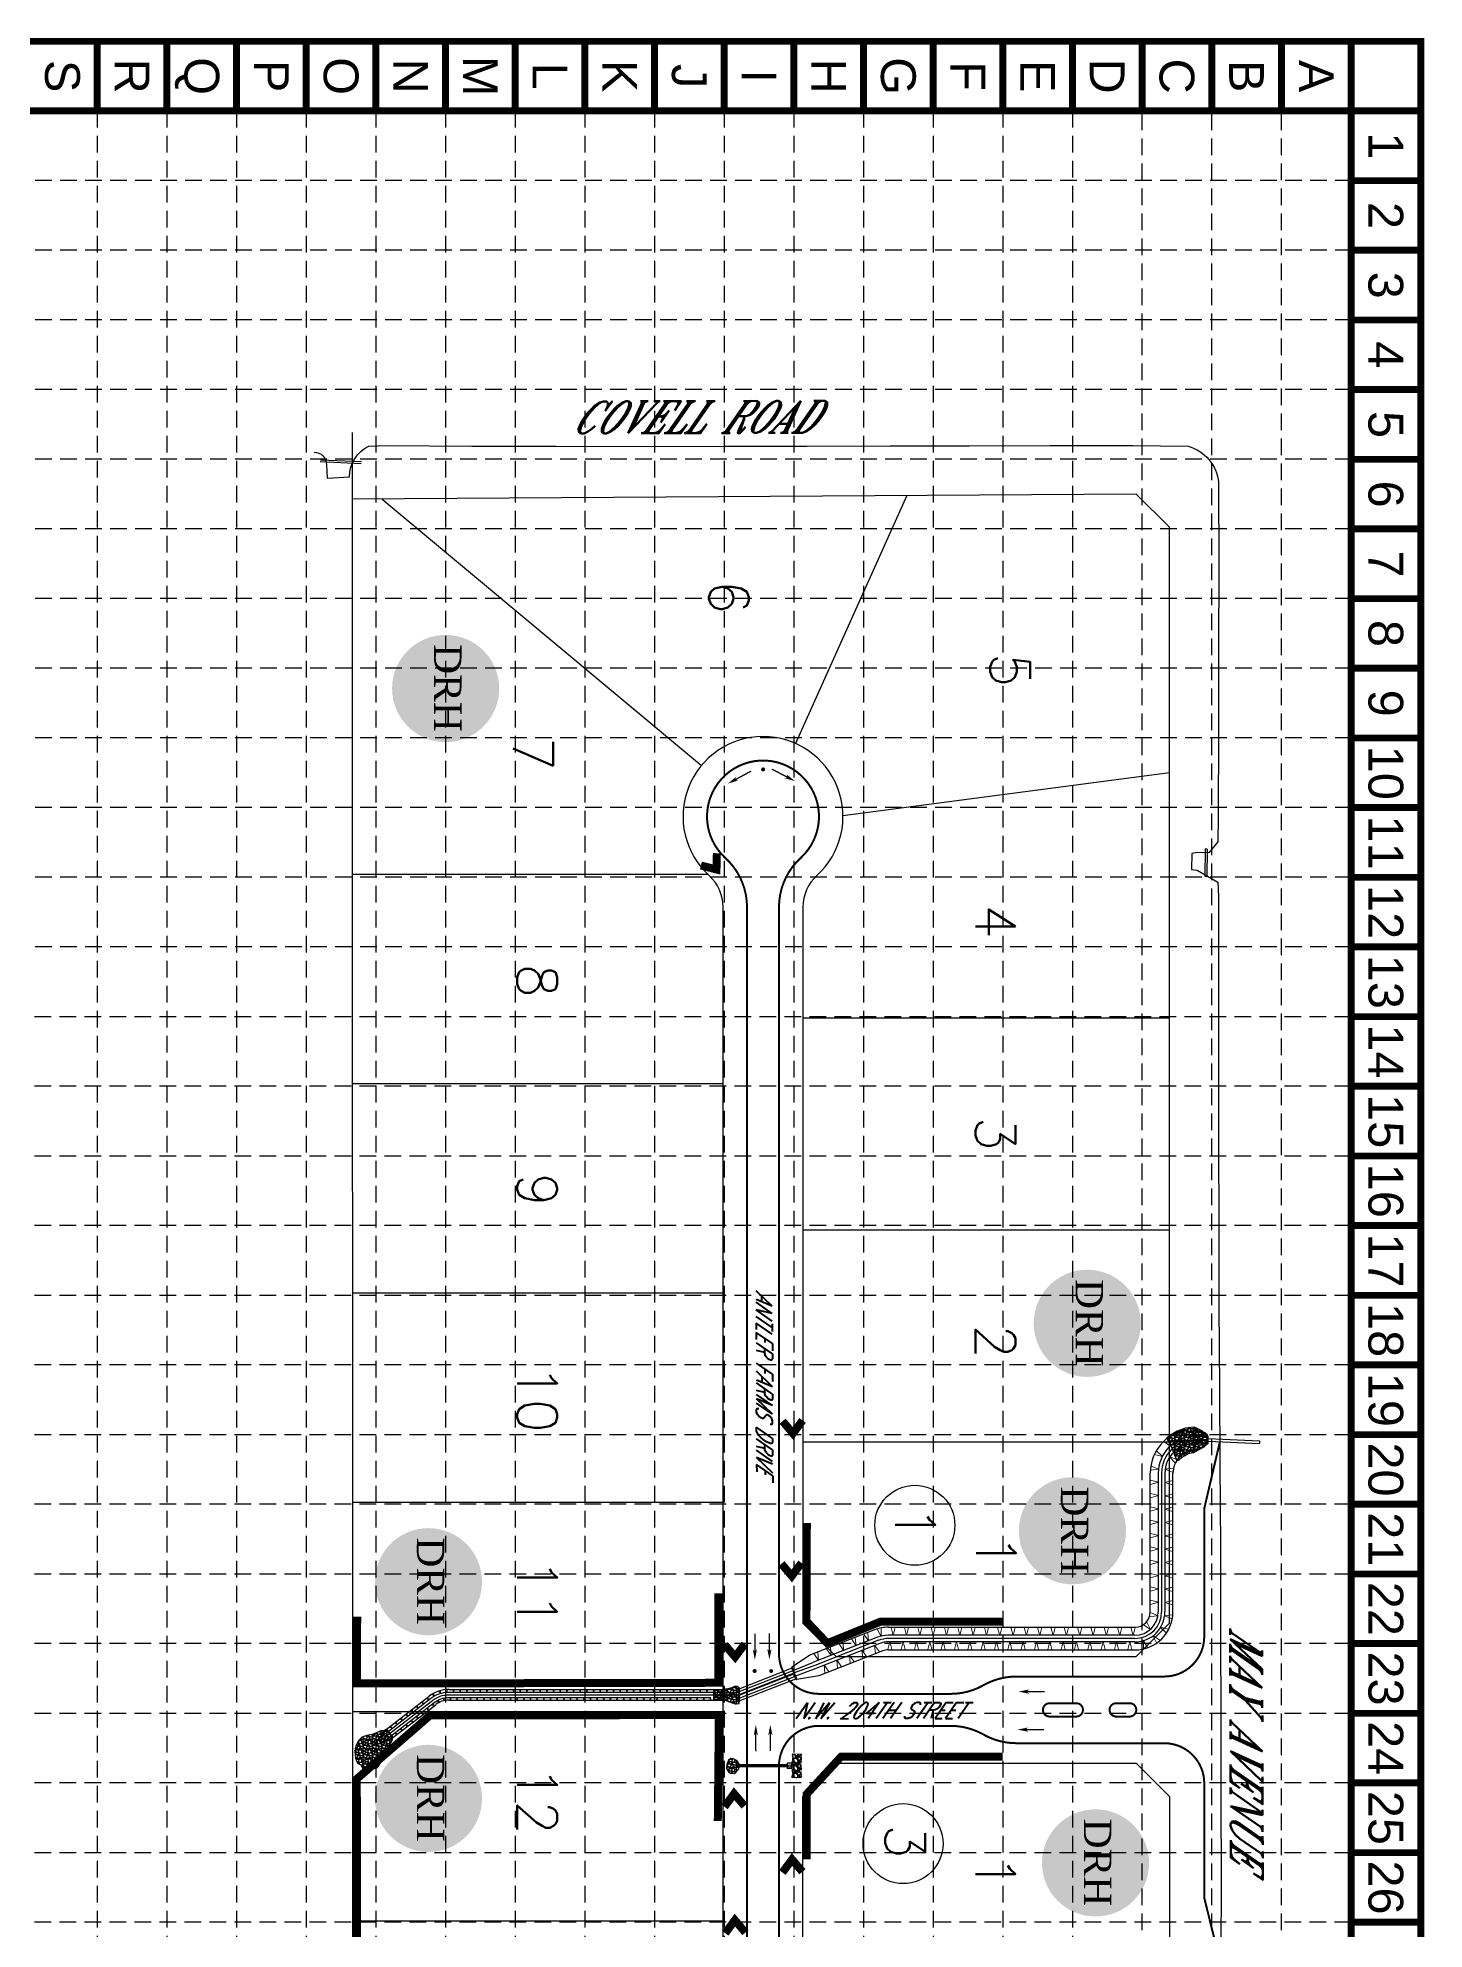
# Model space of a CAD drawing. Extents: x 8046 to 10141, y 6942 to 10292.
# Drawn here: x 9101 to 10141, y 8873 to 10292 of the extents above; entities that cross this region are included whole.
import ezdxf
from ezdxf.enums import TextEntityAlignment as Align

# ---------------------------------------------------------------- set-up
doc = ezdxf.new("R2010")
doc.units = 0
doc.header["$LTSCALE"] = 100
doc.header["$MEASUREMENT"] = 0
doc.linetypes.add('ACAD_ISO02W100', pattern=[15, 12, -3])
doc.linetypes.add('HIDDEN', pattern=[0.375, 0.25, -0.125])
doc.layers.get('0').update_dxf_attribs({"color": 5, "linetype": 'CONTINUOUS'})
for name, color, linetype in [('$-BNDY', 5, 'CONTINUOUS'), ('$-LOT', 5, 'CONTINUOUS'), ('BASE', 7, 'CONTINUOUS'), ('FGC-LOTNU', 5, 'CONTINUOUS'), ('FGC-STNAMES', 5, 'CONTINUOUS'), ('GRID', 254, 'HIDDEN'), ('LEGEND', 7, 'CONTINUOUS'), ('P-D', 5, 'CONTINUOUS'), ('P-P', 5, 'CONTINUOUS'), ('PG-ARROWS', 250, 'CONTINUOUS'), ('PSWG-RIPRAP', 5, 'CONTINUOUS'), ('PSWG-STORM', 5, 'CONTINUOUS'), ('PSWG-XCONC', 5, 'CONTINUOUS'), ('PSWG-XSD', 5, 'CONTINUOUS'), ('PSWGC-PAVING', 5, 'CONTINUOUS'), ('SILT FENCE', 200, 'CONTINUOUS')]:
    doc.layers.add(name, color=color, linetype=linetype)
doc.styles.add('DRHorton', font='dutcheb.ttf')
doc.styles.add('F-L80', font='ROMANS.shx', dxfattribs={"width": 0.75, "height": 8})
doc.styles.add('ROMANS', font='romans.shx', dxfattribs={"width": 0.67})
doc.styles.add('ROMANT', font='ROMANT.shx', dxfattribs={"oblique": 35, "height": 8})
doc.styles.get("Standard").update_dxf_attribs({"font": 'ARIAL.TTF'})
pattern_1 = [(0, (0.35, 0), (7, 7), [2.1, -2.45, 0.35, -2.1]), (0, (3.15, 1.4), (7, 7), [0.35, -1.75, 1.4, -3.5]), (0, (4.2, 1.75), (7, 7), [0.35, -6.65]), (0, (1.05, 2.1), (7, 7), [1.4, -5.6]), (0, (0.35, 2.8), (7, 7), [0.7, -6.3]), (0, (5.25, 3.5), (7, 7), [0.7, -0.35, 0.35, -5.6]), (0, (2.45, 3.85), (7, 7), [1.05, -5.95]), (0, (0.7, 4.55), (7, 7), [0.7, -6.3]), (0, (3.5, 5.25), (7, 7), [0.35, -2.1, 1.05, -3.5]), (0, (2.1, 5.6), (7, 7), [0.7, -6.3]), (0, (4.55, 5.95), (7, 7), [0.7, -6.3]), (0, (3.15, 6.3), (7, 7), [0.7, -6.3]), (0, (5.95, 6.65), (7, 7), [0.7, -6.3]), (90, (0, 0), (-7, 7), [1.4, -0.35, 0.7, -2.8, 1.4, -0.35]), (90, (0.35, 4.55), (-7, 7), [0.35, -6.65]), (90, (1.4, 2.45), (-7, 7), [0.7, -1.4, 0.35, -4.55]), (90, (1.75, 3.5), (-7, 7), [0.7, -1.4, 1.05, -3.85]), (90, (2.8, 1.75), (-7, 7), [0.35, -3.5, 0.7, -0.35, 0.7, -1.4]), (90, (3.15, 1.05), (-7, 7), [0.35, -6.65]), (90, (3.85, 3.15), (-7, 7), [0.35, -0.35, 1.05, -5.25]), (90, (4.2, 2.1), (-7, 7), [0.7, -2.8, 0.35, -0.35, 0.35, -2.45]), (90, (4.9, 0.35), (-7, 7), [1.05, -5.95]), (90, (5.6, 5.6), (-7, 7), [0.35, -0.35, 0.35, -5.95]), (90, (5.95, 3.85), (-7, 7), [1.05, -5.95]), (90, (6.825, 3.325), (-7, 7), [0.35, -6.65]), (45, (2.45, 0), (8e-16, 7), [0.49497, -9.404525]), (45, (1.75, 6.65), (8e-16, 7), [0.49497, -1.48491, 1.48491, -6.434705]), (45, (2.45, 5.6), (8e-16, 7), [0.98994, -2.4748738, 0.49497, -5.9397111]), (45, (3.85, 5.25), (8e-16, 7), [0.98994, -3.464825, 0.49497, -4.94976]), (45, (1.05, 2.1), (8e-16, 7), [0.49497, -9.404525]), (45, (2.8, 2.1), (8e-16, 7), [1.484924, -8.414571]), (45, (4.2, 2.8), (8e-16, 7), [0.49497, -2.969848, 0.49497, -5.939707]), (45, (5.25, 3.5), (8e-16, 7), [0.98994, -8.909555]), (45, (6.65, 3.5), (8e-16, 7), [0.98994, -8.909555]), (45, (6.65, 1.4), (8e-16, 7), [0.49497, -9.404525]), (45, (5.95, 4.9), (8e-16, 7), [0.49497, -9.404525]), (45, (5.25, 5.95), (8e-16, 7), [0.49497, -9.404525]), (45, (6.65, 6.65), (8e-16, 7), [0.49497, -9.404525]), (45, (0, 6.65), (8e-16, 7), [0.49497, -9.404525]), (45, (3.5, 3.85), (8e-16, 7), [0.49497, -9.404525]), (45, (4.2, 6.65), (8e-16, 7), [0.49497, -3.464825, 0.49497, -5.44473]), (45, (1.05, 2.8), (8e-16, 7), [0.98994, -8.909555]), (45, (1.05, 4.55), (8e-16, 7), [1.48491, -8.414585]), (135, (0.35, 2.8), (-7, 8e-16), [0.74249, -9.157005]), (135, (4.2, 2.45), (-7, 8e-16), [0.49497, -9.404525]), (135, (6.3, 3.5), (-7, 8e-16), [0.49497, -9.404525]), (135, (3.85, 4.9), (-7, 8e-16), [0.49497, -9.404525]), (135, (4.2, 5.95), (-7, 8e-16), [0.49497, -9.404525]), (135, (3.15, 6.3), (-7, 8e-16), [0.49497, -9.404525]), (135, (4.55, 5.95), (-7, 8e-16), [0.49497, -9.404525]), (135, (0.35, 1.75), (-7, 8e-16), [0.49497, -9.404525]), (135, (1.75, 4.2), (-7, 8e-16), [0.49497, -9.404525]), (135, (1.75, 2.1), (-7, 8e-16), [0.98994, -8.909555]), (135, (3.15, 1.4), (-7, 8e-16), [0.98994, -8.909555]), (135, (5.95, 5.25), (-7, 8e-16), [0.98994, -8.909555]), (135, (3.85, 3.5), (-7, 8e-16), [0.49497, -9.404525]), (135, (4.9, 1.4), (-7, 8e-16), [0.98994, -5.939696, 0.49497, -2.474889]), (135, (0.7, 4.55), (-7, 8e-16), [0.98994, -1.9798989, 0.98994, -5.939716]), (135, (0, 0.7), (-7, 8e-16), [0.9898, -2.4752, 0.9898, -2.4752, 0.4949, -2.4745949]), (26.56505, (2.45, 2.1), (7, 4e-10), [1.5652, -0.7826, 0.7826, -12.5220758]), (26.56505, (3.5, 6.3), (7, 4e-10), [1.5652, -14.087276]), (26.56505, (3.5, 1.4), (7, 4e-10), [0.7826, -14.869876]), (26.56505, (0.35, 1.75), (7, 4e-10), [0.7826, -14.869876]), (26.56505, (1.75, 3.5), (7, 4e-10), [0.7826, -14.869876]), (26.56505, (0.35, 4.2), (7, 4e-10), [0.7826, -14.869876]), (63.43495, (1.4, 4.9), (4e-10, 7), [0.7826, -14.869876]), (63.43495, (3.85, 4.9), (4e-10, 7), [0.7826, -14.869876]), (63.43495, (4.55, 0), (4e-10, 7), [0.7826, -14.869876]), (63.43495, (0, 3.85), (4e-10, 7), [0.7826, -14.869876]), (63.43495, (2.8, 0.35), (4e-10, 7), [0.7826, -5.4782, 0.7826, -8.6090758]), (116.56505, (1.75, 6.3), (-4e-10, 7), [0.7826, -14.869876]), (116.56505, (5.95, 4.9), (-4e-10, 7), [0.7826, -14.869876]), (116.56505, (2.8, 6.3), (-4e-10, 7), [0.7826, -14.869876]), (116.56505, (0, 2.45), (-4e-10, 7), [0.7826, -14.869876]), (153.43495, (5.25, 1.4), (-7, 4e-10), [0.7826, -14.869876]), (153.43495, (6.65, 3.15), (-7, 4e-10), [0.7826, -14.869876]), (153.43495, (2.45, 3.85), (-7, 4e-10), [0.7826, -14.869876]), (153.43495, (3.5, 5.25), (-7, 4e-10), [0.7826, -14.869876]), (153.43495, (5.95, 6.65), (-7, 4e-10), [0.7826, -14.869876]), (153.43495, (1.05, 0), (-7, 4e-10), [1.1739, -14.478576])]

# ---------------------------------------------------------------- blocks, each defined once
blk = doc.blocks.new('A$C11115995')
at = {"const_width": 1}
blk.add_lwpolyline([(1.6, 19.7), (1.6, 5)], dxfattribs=at)
blk.add_solid([(1.6, 0), (0, 8), (3.2, 8), (1.6, 6)])
blk = doc.blocks.new('DRHorton')
h = blk.add_hatch(color=1)
h.paths.add_polyline_path([(78.7, 25.78, 1), (40.43, 25.78, 1)])
h.paths.add_polyline_path([(42.33, 17.91), (76.5, 17.91), (76.5, 34.87), (42.33, 34.87)], flags=24)
at = {"layer": 'BASE', "color": 176, "style": 'DRHorton'}
blk.add_text('DRH', height=9.814, dxfattribs=at).set_placement((59.39, 21.64), align=Align.CENTER)

msp = doc.modelspace()

# ---------------------------------------------------------------- hatches: boundary and pattern name
at = {"layer": 'LEGEND', "linetype": 'ACAD_ISO02W100'}
h = msp.add_hatch(dxfattribs=at)
h.set_pattern_fill('GRAVEL', color=240, scale=5.572604, angle=-90.9469, style=0)
h.set_pattern_definition([(137.06588, (9389.2137, 9414.1347), (-49.40984052, 45.4035744), [0.749716, -74.222]), (94.02278, (9388.66482, 9414.64536), (4.46666897, -66.95420935), [1.286536, -127.36701]), (41.56348, (9388.57457, 9415.92872), (-62.211253, -54.70534165), [0.907153, -89.80826]), (176.32678, (9387.21752, 9418.12477), (111.34475915, -7.41369545), [1.171573, -115.98571]), (201.88678, (9386.04836, 9418.19982), (67.32256022, 26.75414321), [1.14882, -113.733345]), (266.32678, (9384.98234, 9417.77157), (7.41369545, 111.34475915), [1.171573, -115.98571]), (306.747278, (9384.90728, 9416.6024), (-54.52115252, 73.35493066), [1.549345, -153.38507]), (341.308378, (9385.83423, 9415.36095), (121.935857725, -41.02902), [1.46274, -144.811465]), (30.48268, (9387.21983, 9414.89218), (73.17067621, 43.3775679), [1.17554, -116.37866]), (84.28948, (9388.2329, 9415.4885), (-6.58482674, -61.1981803), [1.34206, -65.760974]), (131.450478, (9388.36643, 9416.8239), (-60.18509816, 67.87518205), [1.735576, -171.822176]), (47.86718, (9387.07063, 9412.60956), (34.07569684, 38.45035196), [0.592373, -58.64521]), (80.52228, (9387.46803, 9413.04886), (-12.3409478, -72.24975529), [1.126987, -111.571944]), (134.0531, (9387.6536, 9414.1605), (-5.571844, 0.092094), [0.788083, -7.092765]), (112.25168, (9388.3287, 9414.53945), (10.6832237, -28.0433989), [0.4244, -42.015286]), (200.85448, (9388.168, 9414.9322), (16.807623, 5.2955608), [0.600186, -29.409204]), (300.01688, (9387.6071, 9414.7186), (10.8674179, -16.8997044), [0.97481, -31.518774]), (70.61818, (9388.0947, 9413.8745), (-5.756021, -11.051594), [0.704884, -16.91724]), (285.44258, (9388.22138, 9418.1639), (15.79454928, -55.99471829), [0.987465, -97.75932]), (339.39928, (9388.4843, 9417.2121), (-60.92190532, 23.30037518), [0.82843, -82.01428]), (202.25168, (9389.2091, 9413.8561), (28.0433989, 10.6832237), [0.84879, -41.59089]), (252.66358, (9388.42353, 9413.53467), (17.63642475, 55.44215711), [0.987465, -97.75932]), (248.49708, (9384.76683, 9418.221), (11.6041317, 27.6750359), [0.952246, -46.6601]), (203.82818, (9384.4178, 9417.33504), (61.7507551, 26.8461376), [0.797874, -78.989666]), (335.85448, (9383.63635, 9413.8925), (27.6750236, -11.6041612), [0.84879, -41.59089]), (286.40708, (9384.41088, 9413.54526), (-21.09012057, 72.80233884), [0.93414, -92.47972]), (338.49708, (9383.6815, 9416.6227), (-27.6750359, 11.6041317), [0.476123, -47.136224]), (10.36298, (9383.6419, 9414.2268), (22.379468, 5.2034543), [0.284147, -28.130664]), (75.01688, (9383.9214, 9414.2779), (-5.848113, -16.623437), [1.14882, -21.82761]), (95.06208, (9384.2184, 9415.38765), (4.65090123, -55.81051775), [1.064646, -105.399795]), (212.74318, (9387.1056, 9414.7269), (11.2357765, 5.3876625), [0.80369, -19.288614]), (262.210278, (9386.42964, 9414.29217), (-12.7093234, -94.53713148), [1.40315, -138.911427]), (329.99848, (9386.23946, 9412.90197), (-38.63452494, 22.93202664), [0.573733, -56.79973]), (359.0531, (9386.7363, 9412.615), (5.663936, 5.47975), [0.334356, -5.23825]), (29.30948, (9384.3874, 9415.49633), (-39.37128604, -21.6426852), [0.77417, -76.642915]), (317.06588, (9385.06246, 9415.8753), (49.40984052, -45.4035744), [1.49943, -73.47228]), (269.0531, (9386.16, 9414.854), (5.47975, -5.663936), [1.448877, -4.123727]), (234.35788, (9386.1363, 9413.40528), (39.9238828, 55.0737364), [0.881107, -87.22949]), (163.10768, (9385.6229, 9412.6892), (-22.1952771, 5.940217), [0.81138, -39.757785]), (116.69908, (9384.8465, 9412.925), (-53.9686875, 106.78592323), [1.32107, -130.786075]), (84.479178, (9384.25294, 9414.1052), (6.76903242, 72.34186292), [1.397603, -138.362587])])
h.paths.add_polyline_path([(9667.1, 9004.6), (9666.8, 8986.8), (9673.8, 8986.7), (9674, 9004.5)])
at = {"layer": 'PSWG-RIPRAP'}
h = msp.add_hatch(dxfattribs=at)
h.set_pattern_fill('RIPRAP', color=1, scale=7, style=0, pattern_type=2)
h.set_pattern_definition(pattern_1)
h.paths.add_polyline_path([(9978.9, 9242.6), (9978.1, 9244), (9976.5, 9245.3), (9974.7, 9246.3), (9971.8, 9248.1), (9968.7, 9249.7), (9965.9, 9249.5), (9962, 9248.9), (9960.5, 9248.3), (9958.6, 9247.6), (9955.8, 9246.6), (9951.9, 9244.5), (9948.4, 9242.1), (9949.1, 9238.7), (9951.3, 9235.1), (9953.4, 9229.7), (9955.4, 9224.3), (9957.3, 9225.2), (9959.5, 9227.2), (9964.6, 9230.1), (9968.1, 9230.6), (9971.8, 9232.7), (9976, 9234.9), (9978.9, 9237.6)])
h = msp.add_hatch(dxfattribs=at)
h.set_pattern_fill('RIPRAP', color=1, scale=7, style=0, pattern_type=2)
h.set_pattern_definition(pattern_1)
h.paths.add_polyline_path([(9627, 9054.2), (9625.6, 9055.1), (9624.4, 9055.3), (9622.7, 9054.6), (9621.7, 9054), (9620.5, 9053.9), (9619.5, 9053.6), (9618.6, 9053.3), (9616.7, 9053.1), (9615.3, 9052.7), (9608, 9052.9), (9608, 9044.9), (9616.5, 9044.8), (9621.9, 9043), (9623.7, 9042.3), (9624.9, 9042.1), (9627, 9042.5), (9627, 9043.6), (9626.5, 9043.6), (9626.5, 9054.2)])
h = msp.add_hatch(dxfattribs=at)
h.set_pattern_fill('RIPRAP', color=1, scale=7, style=0, pattern_type=2)
h.set_pattern_definition(pattern_1)
h.paths.add_polyline_path([(9362.5, 9023.1), (9360.8, 9022.1), (9358.2, 9021.9), (9356.7, 9021.2), (9355, 9020.3), (9351.8, 9019.1), (9347.8, 9018.5), (9344, 9017.2), (9341.3, 9014.2), (9340, 9011.7), (9339, 9008.5), (9338.8, 9006.6), (9339.4, 9001.3), (9340.8, 8997.6), (9343.2, 8996.4), (9344.9, 8993.6), (9349.2, 8994.9), (9352.9, 8993.5), (9355.9, 8994.5), (9357.9, 8997.4), (9358.9, 9000.6), (9359.6, 9004.3), (9361.1, 9006.6), (9362.3, 9008), (9364.7, 9011.3), (9366.2, 9013.6), (9366.5, 9014.2), (9367.4, 9016.8)])
h = msp.add_hatch(dxfattribs=at)
h.set_pattern_fill('RIPRAP', color=1, scale=7, style=0, pattern_type=2)
h.set_pattern_definition(pattern_1)
h.paths.add_polyline_path([(9627, 8996.6), (9626.6, 8997.9), (9625.9, 8999), (9624.6, 8999.9), (9622.8, 9000.9), (9620.9, 9001.1), (9619.2, 8999.9), (9618, 8997.2), (9617.6, 8993.7), (9619, 8991.1), (9620.7, 8990.2), (9623.3, 8989.9), (9624.5, 8990.6), (9625.9, 8992.3), (9626.6, 8993.2), (9627, 8994.6), (9625.3, 8994.6), (9625.3, 8996.6)])

# ---------------------------------------------------------------- linework, layer by layer
at = {"layer": '$-BNDY', "color": 7}
msp.add_line((9336.8, 9995.6), (9337.1, 8857.2), dxfattribs=at)
at = {"layer": '$-LOT', "color": 7}
for p, q in [((9925, 9949.5), (9336.9, 9945.6)), ((9359.2, 9945.7), (9598.9, 9746)), ((9752.9, 9948.3), (9669.5, 9762.4)), ((9950, 9924.7), (9925, 9949.5)), ((9950, 9102.6), (9950, 9924.7)), ((9950, 9740.5), (9705, 9708.2)), ((9336.9, 9664.4), (9603.4, 9664.4)), ((9615, 7868.7), (9615, 9639.7)), ((9675, 9639.7), (9675, 9102.6)), ((9675, 9556.6), (9950, 9556.6)), ((9337, 9507.4), (9615, 9507.4)), ((9675, 9397.6), (9950, 9397.6)), ((9337, 9350.4), (9615, 9350.4)), ((9675, 9238.6), (9950, 9238.6)), ((9337, 9193.4), (9615, 9193.4)), ((9675, 9102.6), (9700, 9077.6)), ((9925, 9077.6), (9950, 9102.6)), ((9700, 9077.6), (9925, 9077.6)), ((9337.1, 9036.4), (9615, 9036.4)), ((9675, 8972.6), (9700, 8997.6)), ((9700, 8997.6), (9925, 8997.6)), ((9925, 8997.6), (9950, 8972.6)), ((9675, 7868.7), (9675, 8972.6)), ((9950, 8972.6), (9950, 7355.6)), ((9337.1, 8879.4), (9615, 8879.4))]:
    msp.add_line(p, q, dxfattribs=at)
for centre, radius, start, end in [((9645, 9707.6), 60, 312.3706, 227.631), ((9583, 9639.7), 32, 0.0008, 47.631), ((9707, 9639.7), 32, 132.3706, 180.0008)]:
    msp.add_arc(centre, radius, start, end, dxfattribs=at)
at = {"layer": 'BASE', "const_width": 5.22}
for points in [[(8048.4, 10289), (8048.4, 6945), (10138.4, 6945), (10138.4, 10289)], [(8100.6, 10236.8), (8100.6, 6997.3), (10086.1, 6997.3), (10086.1, 10236.8)]]:
    msp.add_lwpolyline(points, close=True, dxfattribs=at)
for points in [[(9145.6, 10236.8), (9145.6, 10289)], [(9197.9, 10236.8), (9197.9, 10289)], [(9250.1, 10236.8), (9250.1, 10289)], [(9302.4, 10236.8), (9302.4, 10289)], [(9354.6, 10236.8), (9354.6, 10289)], [(9406.9, 10236.8), (9406.9, 10289)], [(9459.1, 10236.8), (9459.1, 10289)], [(9511.4, 10236.8), (9511.4, 10289)], [(9563.6, 10236.8), (9563.6, 10289)], [(9615.9, 10236.8), (9615.9, 10289)], [(9668.1, 10236.8), (9668.1, 10289)], [(9720.4, 10236.8), (9720.4, 10289)], [(9772.6, 10236.8), (9772.6, 10289)], [(9824.9, 10236.8), (9824.9, 10289)], [(9877.1, 10236.8), (9877.1, 10289)], [(9929.4, 10236.8), (9929.4, 10289)], [(9981.6, 10236.8), (9981.6, 10289)], [(10033.9, 10236.8), (10033.9, 10289)], [(10086.1, 10236.8), (10086.1, 10289)], [(9563.6, 10236.8), (9615.9, 10236.8)], [(10086.1, 10236.8), (10138.4, 10236.8)], [(10086.1, 10184.5), (10138.4, 10184.5)], [(10086.1, 10132.3), (10138.4, 10132.3)], [(10086.1, 10080), (10138.4, 10080)], [(10086.1, 10027.8), (10138.4, 10027.8)], [(10086.1, 9975.5), (10138.4, 9975.5)], [(10086.1, 9923.3), (10138.4, 9923.3)], [(10086.1, 9871), (10138.4, 9871)], [(10086.1, 9818.8), (10138.4, 9818.8)], [(10086.1, 9766.5), (10138.4, 9766.5)], [(10086.1, 9714.3), (10138.4, 9714.3)], [(10086.1, 9662), (10138.4, 9662)], [(10086.1, 9609.8), (10138.4, 9609.8)], [(10086.1, 9557.5), (10138.4, 9557.5)], [(10086.1, 9505.3), (10138.4, 9505.3)], [(10086.1, 9453), (10138.4, 9453)], [(10086.1, 9400.8), (10138.4, 9400.8)], [(10086.1, 9348.5), (10138.4, 9348.5)], [(10086.1, 9296.3), (10138.4, 9296.3)], [(10086.1, 9244), (10138.4, 9244)], [(10086.1, 9191.8), (10138.4, 9191.8)], [(10086.1, 9139.5), (10138.4, 9139.5)], [(10086.1, 9087.3), (10138.4, 9087.3)], [(10086.1, 9035), (10138.4, 9035)], [(10086.1, 8982.8), (10138.4, 8982.8)], [(10086.1, 8930.5), (10138.4, 8930.5)], [(10086.1, 8878.3), (10138.4, 8878.3)]]:
    msp.add_lwpolyline(points, dxfattribs=at)
at = {"layer": 'FGC-LOTNU', "color": 7}
for centre in [(9758.9, 9176.1), (9750.1, 8937.3)]:
    msp.add_circle(centre, 30, dxfattribs=at)
at = {"layer": 'GRID', "color": 253, "linetype": 'HIDDEN', "ltscale": 0.5}
for p, q in [((9145.6, 10236.8), (9145.6, 6997.3)), ((9197.9, 10236.8), (9197.9, 6997.3)), ((9250.1, 10236.8), (9250.1, 6997.3)), ((9302.4, 10236.8), (9302.4, 6997.3)), ((9354.6, 10236.8), (9354.6, 6997.3)), ((9406.9, 10236.8), (9406.9, 6997.3)), ((9459.1, 10236.8), (9459.1, 6997.3)), ((9511.4, 10236.8), (9511.4, 6997.3)), ((9563.6, 10236.8), (9563.6, 6997.3)), ((9615.9, 10236.8), (9615.9, 6997.3)), ((9668.1, 10236.8), (9668.1, 6997.3)), ((9720.4, 10236.8), (9720.4, 6997.3)), ((9772.6, 10236.8), (9772.6, 6997.3)), ((9824.9, 10236.8), (9824.9, 6997.3)), ((9877.1, 10236.8), (9877.1, 6997.3)), ((9929.2, 10234.8), (9929.2, 6995.3)), ((9981.4, 10234.8), (9981.4, 6995.3)), ((10033.7, 10234.8), (10033.7, 6995.3)), ((10086.6, 10184.7), (8257.1, 10184.7)), ((10086.6, 10132.4), (8257.1, 10132.4)), ((10086.6, 10080.2), (8257.1, 10080.2)), ((10086.6, 10027.9), (8257.1, 10027.9)), ((10086.6, 9975.7), (8257.1, 9975.7)), ((10086.6, 9923.4), (8257.1, 9923.4)), ((10086.6, 9871.2), (8257.1, 9871.2)), ((10086.6, 9818.9), (8257.1, 9818.9)), ((10086.6, 9766.7), (8257.1, 9766.7)), ((10086.6, 9714.4), (8257.1, 9714.4)), ((10086.6, 9662.2), (8257.1, 9662.2)), ((10086.6, 9609.9), (8257.1, 9609.9)), ((10086.1, 9557.5), (8257.1, 9557.5)), ((10086.1, 9505.3), (8257.1, 9505.3)), ((10086.1, 9453), (8257.1, 9453)), ((10086.1, 9400.8), (8257.1, 9400.8)), ((10086.1, 9348.5), (8257.1, 9348.5)), ((10086.1, 9296.3), (8257.1, 9296.3)), ((10086.1, 9244), (8257.1, 9244)), ((10086.1, 9191.8), (8257.1, 9191.8)), ((10086.1, 9139.5), (8257.1, 9139.5)), ((10086.1, 9087.3), (8257.1, 9087.3)), ((10086.1, 9035), (8257.1, 9035)), ((10086.1, 8982.8), (8257.1, 8982.8)), ((10086.1, 8930.5), (8257.1, 8930.5)), ((10086.1, 8878.3), (8257.1, 8878.3))]:
    msp.add_line(p, q, dxfattribs=at)
at = {"layer": 'LEGEND', "color": 240, "const_width": 0.348}
msp.add_lwpolyline([(9667.1, 9004.6), (9666.8, 8986.8), (9673.8, 8986.7), (9674, 9004.5)], close=True, dxfattribs=at)
at = {"layer": 'P-D', "color": 7}
msp.add_line((9627, 9054.2), (9627, 9043.6), dxfattribs=at)
at = {"layer": 'P-D', "color": 5}
for points in [[(9627, 9051.3), (9667.7, 9067.2)], [(9627, 9046.4), (9669.4, 9063)]]:
    msp.add_lwpolyline(points, dxfattribs=at)
at = {"layer": 'P-D', "color": 7, "const_width": 1.5}
msp.add_lwpolyline([(9663, 8995.6), (9627, 8995.6)], dxfattribs=at)
at = {"layer": 'P-P', "color": 7, "const_width": 1.5}
for points in [[(9633, 7868.7), (9633, 9639.7, 0.210871), (9616.7, 9676.6, -2.580171), (9673.3, 9676.6, 0.210871), (9657, 9639.7), (9657, 9079.6, 0.414214), (9687, 9049.6), (9785.7, 9049.6, 0.129617), (9810.4, 9056.1, -0.129617), (9835, 9062.6), (9946, 9062.6, 0.414214), (9976, 9092.6), (9976, 9188.6), (9987.7, 9238.6)], [(9988.4, 8846.6), (9976, 8896.6), (9976, 8982.6, 0.414214), (9946, 9012.6), (9835, 9012.6, -0.129617), (9810.4, 9019.1, 0.129617), (9785.7, 9025.6), (9687, 9025.6, 0.414214), (9657, 8995.6), (9657, 7868.7, -0.341242)]]:
    msp.add_lwpolyline(points, format="xyb", dxfattribs=at)
for points in [[(9860, 9032.6), (9880, 9032.6, 1), (9880, 9042.6), (9860, 9042.6, 1)], [(9910, 9042.6, 1), (9910, 9032.6), (9920, 9032.6, 1), (9920, 9042.6)]]:
    msp.add_lwpolyline(points, format="xyb", close=True, dxfattribs=at)
at = {"layer": 'PG-ARROWS', "color": 7, "const_width": 1.5, "elevation": -1649.5}
for points in [[(9644.4, 9742.7, 1), (9645.8, 9743.2, 1)], [(9638, 9066.4, 1), (9639.4, 9067, 1)], [(9650.5, 9066.4, 1), (9651.8, 9067, 1)]]:
    msp.add_lwpolyline(points, format="xyb", close=True, dxfattribs=at)
at = {"layer": 'PSWG-RIPRAP', "color": 1}
msp.add_lwpolyline([(9978.9, 9242.6), (9978.1, 9244), (9976.5, 9245.3), (9974.7, 9246.3), (9971.8, 9248.1), (9968.7, 9249.7), (9965.9, 9249.5), (9962, 9248.9), (9960.5, 9248.3), (9958.6, 9247.6), (9955.8, 9246.6), (9951.9, 9244.5), (9948.4, 9242.1), (9949.1, 9238.7), (9951.3, 9235.1), (9953.4, 9229.7), (9955.4, 9224.3), (9957.3, 9225.2), (9959.5, 9227.2), (9964.6, 9230.1), (9968.1, 9230.6), (9971.8, 9232.7), (9976, 9234.9), (9978.9, 9237.6), (9978.9, 9242.6)], dxfattribs=at)
for points in [[(9627, 9054.2), (9625.6, 9055.1), (9624.4, 9055.3), (9622.7, 9054.6), (9621.7, 9054), (9620.5, 9053.9), (9619.5, 9053.6), (9618.6, 9053.3), (9616.7, 9053.1), (9615.3, 9052.7), (9608, 9052.9), (9608, 9044.9), (9616.5, 9044.8), (9621.9, 9043), (9623.7, 9042.3), (9624.9, 9042.1), (9627, 9042.5), (9627, 9043.6), (9626.5, 9043.6), (9626.5, 9043.6), (9626.5, 9054.2), (9626.5, 9054.2)], [(9362.5, 9023.1), (9360.8, 9022.1), (9358.2, 9021.9), (9356.7, 9021.2), (9355, 9020.3), (9351.8, 9019.1), (9347.8, 9018.5), (9344, 9017.2), (9341.3, 9014.2), (9340, 9011.7), (9339, 9008.5), (9338.8, 9006.6), (9339.4, 9001.3), (9340.8, 8997.6), (9343.2, 8996.4), (9344.9, 8993.6), (9349.2, 8994.9), (9352.9, 8993.5), (9355.9, 8994.5), (9357.9, 8997.4), (9358.9, 9000.6), (9359.6, 9004.3), (9361.1, 9006.6), (9362.3, 9008), (9364.7, 9011.3), (9366.2, 9013.6), (9366.5, 9014.2), (9367.4, 9016.8)], [(9627, 8996.6), (9626.6, 8997.9), (9625.9, 8999), (9624.6, 8999.9), (9622.8, 9000.9), (9620.9, 9001.1), (9619.2, 8999.9), (9618, 8997.2), (9617.6, 8993.7), (9619, 8991.1), (9620.7, 8990.2), (9623.3, 8989.9), (9624.5, 8990.6), (9625.9, 8992.3), (9626.6, 8993.2), (9627, 8994.6), (9625.3, 8994.6), (9625.3, 8996.6)]]:
    msp.add_lwpolyline(points, close=True, dxfattribs=at)
at = {"layer": 'PSWG-STORM', "color": 5}
for p, q in [((9968.9, 9248.6), (9978.9, 9242.6)), ((9968.9, 9248.6), (9968.9, 9231.6)), ((9978.9, 9242.6), (9968.9, 9242.6)), ((9978.9, 9240.1), (9968.9, 9240.1)), ((9978.9, 9237.6), (9968.9, 9237.6)), ((9968.9, 9231.6), (9978.9, 9237.6)), ((9935.5, 9111.1), (9935.5, 9215.1)), ((9941.5, 9215.1), (9941.5, 9111.1)), ((9944, 9215.1), (9944, 9111.1)), ((9946.5, 9215.1), (9946.5, 9111.1)), ((9952.5, 9111.1), (9952.5, 9215.1)), ((9728.6, 9097.7), (9680.7, 9079)), ((9739, 9099.6), (9924, 9099.6)), ((9924, 9093.6), (9739, 9093.6)), ((9680.7, 9079), (9666.7, 9069.7)), ((9730.8, 9092.1), (9682.9, 9073.4)), ((9731.7, 9089.8), (9683.8, 9071)), ((9732.6, 9087.4), (9684.7, 9068.7)), ((9734.8, 9081.8), (9686.9, 9063.1)), ((9924, 9091.1), (9739, 9091.1)), ((9924, 9088.6), (9739, 9088.6)), ((9739, 9082.6), (9924, 9082.6)), ((9666.7, 9069.7), (9666.3, 9069.5)), ((9666.3, 9069.5), (9669.9, 9060.3)), ((9666.7, 9069.7), (9670.3, 9060.5)), ((9667.7, 9067.2), (9682.9, 9073.4)), ((9683.8, 9071), (9668.5, 9065.3)), ((9684.7, 9068.7), (9669.4, 9063)), ((9409.3, 9052.9), (9608, 9052.9)), ((9608, 9044.9), (9608, 9052.9)), ((9608, 9052.9), (9618, 9050.9)), ((9608, 9050.9), (9618, 9050.9)), ((9626.5, 9054.2), (9626.5, 9043.6)), ((9627, 9054.2), (9626.5, 9054.2)), ((9627, 9044.3), (9669.6, 9060.9)), ((9669.9, 9060.3), (9670.3, 9060.5)), ((9686.9, 9063.1), (9670.3, 9060.5)), ((9362.5, 9023.1), (9394.6, 9047.9)), ((9367.4, 9016.8), (9399.5, 9041.5)), ((9409.3, 9044.9), (9608, 9044.9)), ((9608, 9044.9), (9618, 9046.9)), ((9608, 9046.9), (9618, 9046.9)), ((9627, 9043.6), (9626.5, 9043.6)), ((9362.5, 9023.1), (9355.8, 9015.4)), ((9362.5, 9023.1), (9367.4, 9016.8)), ((9367.4, 9016.8), (9358.3, 9012.3)), ((9625.3, 8994.6), (9625.3, 8996.6)), ((9625.3, 8994.6), (9627, 8994.6)), ((9625.3, 8996.6), (9627, 8996.6)), ((9627, 8994.6), (9627, 8996.6)), ((9663, 8996.4), (9627, 8996.4)), ((9663, 8994.9), (9627, 8994.9)), ((9666.4, 8997.6), (9663.1, 8997.6)), ((9663.1, 8997.6), (9663.1, 8993.6)), ((9666.4, 8993.6), (9663.1, 8993.6)), ((9666.4, 8997.6), (9666.4, 8993.6))]:
    msp.add_line(p, q, dxfattribs=at)
for points in [[(9627, 9053.5), (9666.5, 9068.9)], [(9627, 9049.2), (9668, 9065.2)], [(9627, 9048.9), (9668.1, 9064.9)], [(9627, 9048.6), (9668.2, 9064.6)]]:
    msp.add_lwpolyline(points, dxfattribs=at)
for points in [[(9363.8, 9021.5), (9395.8, 9046.3, -0.165753), (9409.3, 9050.9), (9608, 9050.9)], [(9357.1, 9013.8), (9397.1, 9044.7, -0.165753), (9409.3, 9048.9), (9627, 9048.9)], [(9366.2, 9018.4), (9398.3, 9043.1, -0.165753), (9409.3, 9046.9), (9605.5, 9046.9)], [(9355.8, 9015.4), (9363.8, 9021.5, -0.165753)], [(9358.3, 9012.3), (9366.2, 9018.4, -0.165753)]]:
    msp.add_lwpolyline(points, format="xyb", dxfattribs=at)
for centre, radius, start, end in [((9969, 9215.1), 33.5, 90.0008, 180.0008), ((9969, 9215.1), 27.5, 90.0008, 180.0008), ((9969, 9215.1), 25, 90.2255, 180.0008), ((9969, 9215.1), 22.5, 90.2255, 180.0008), ((9969, 9215.1), 16.5, 90.0008, 180.0008), ((9924, 9111.1), 28.5, 270.0008, 0.0008), ((9924, 9111.1), 11.5, 270.0008, 0.0008), ((9924, 9111.1), 17.5, 270.0008, 0.0008), ((9924, 9111.1), 22.5, 270.0008, 0.0008), ((9924, 9111.1), 20, 270.0008, 0.0008), ((9739, 9071.1), 28.5, 90.0008, 111.3268), ((9739, 9071.1), 22.5, 90.0008, 111.3268), ((9739, 9071.1), 20, 90.0008, 111.3268), ((9739, 9071.1), 17.5, 90.0008, 111.3268), ((9739, 9071.1), 11.5, 90.0008, 111.3268), ((9409.3, 9028.9), 24, 90.0008, 127.6464), ((9409.3, 9028.9), 16, 90.0008, 127.6464)]:
    msp.add_arc(centre, radius, start, end, dxfattribs=at)
for centre, major_axis in [((9626.1, 8995.6), (0.679, 0)), ((9664.9, 8995.6), (-1.36, 0))]:
    msp.add_ellipse(centre, major_axis=major_axis, ratio=0.628295, dxfattribs=at)
at = {"layer": 'PSWG-XCONC', "color": 7}
msp.add_lwpolyline([(9308.2, 9980.9, -0.431374), (9317.5, 9971.4), (9318.1, 9961.5), (9334.9, 9962.4, -0.29398), (9349.3, 9985.3), (9362.9, 9985.8), (9426.7, 9985.5), (9489.7, 9985.5), (9555.3, 9985.2), (9616.3, 9985.4), (9677.9, 9985.3), (9740.4, 9985.6), (9799.6, 9985.7), (9860.1, 9985.9), (9922.5, 9985.8), (9964, 9985.3, -0.309569), (9986.7, 9958.3), (9987, 9895.9), (9986.7, 9832.2), (9986.7, 9770.7), (9986.5, 9707.4), (9986.2, 9688.7), (9979.5, 9680.4), (9971.2, 9680.6), (9966.8, 9679.9), (9966.5, 9667.8), (9970.6, 9667.3), (9986.3, 9658.5), (9986.6, 9647.6), (9986.7, 9585.3), (9986.7, 9522.3), (9986.7, 9466.2), (9987, 9398.1), (9987, 9340.2), (9987.4, 9279), (9987.8, 9222.2), (9988.2, 9160.1), (9988.1, 9094.7), (9988.5, 9031.8), (9988.4, 8969.2), (9988.6, 8912.8), (9988.5, 8851.3)], format="xyb", dxfattribs=at)
at = {"layer": 'PSWG-XSD', "color": 5}
for p, q in [((9978.2, 9683.2), (9976.7, 9683.3)), ((9977.9, 9662.5), (9976.4, 9662.6)), ((9978.9, 9239.1), (9979, 9241.1)), ((10017.5, 9239.4), (10017.4, 9237.4))]:
    msp.add_line(p, q, dxfattribs=at)
for points in [[(9343.6, 9972.2), (9312.9, 9973.7)], [(9343.7, 9973.6), (9313, 9975)], [(9976.7, 9683.3), (9976.4, 9662.6)], [(9978.2, 9683.2), (9977.9, 9662.5)], [(9978.9, 9239.1), (10017.4, 9237.4)], [(9979, 9241.1), (10017.5, 9239.4)]]:
    msp.add_lwpolyline(points, dxfattribs=at)
at = {"layer": 'PSWGC-PAVING', "color": 7}
for p, q in [((9633, 9639.7), (9633, 7868.7)), ((9657, 9639.7), (9657, 9079.6)), ((9976, 9188.6), (9987.7, 9238.6)), ((9976, 9188.6), (9976, 9092.6)), ((9946, 9062.6), (9835, 9062.6)), ((9687, 9049.6), (9785.7, 9049.6)), ((9687, 9025.6), (9785.7, 9025.6)), ((9835, 9012.6), (9946, 9012.6)), ((9657, 7868.7), (9657, 8995.6)), ((9976, 8982.6), (9976, 8896.6)), ((9976, 8896.6), (9988.4, 8846.6))]:
    msp.add_line(p, q, dxfattribs=at)
for points in [[(9860, 9042.6), (9880, 9042.6)], [(9910, 9042.6), (9920, 9042.6)], [(9860, 9032.6), (9880, 9032.6)], [(9910, 9032.6), (9920, 9032.6)]]:
    msp.add_lwpolyline(points, dxfattribs=at)
for centre, radius, start, end in [((9645, 9707.6), 42, 312.3706, 227.631), ((9583, 9639.7), 50, 0.0008, 47.631), ((9707, 9639.7), 50, 132.3706, 180.0008), ((9946, 9092.6), 30, 270.0008, 0.0008), ((9687, 9079.6), 30, 180.0008, 270.0008), ((9785.7, 9099.6), 50, 270.0008, 299.5422), ((9835, 9012.6), 50, 90.0008, 119.5422), ((9860, 9037.6), 5, 90.0008, 270.0008), ((9880, 9037.6), 5, 270.0008, 90.0008), ((9910, 9037.6), 5, 90.0008, 270.0008), ((9920, 9037.6), 5, 270.0008, 90.0008), ((9687, 8995.6), 30, 90.0008, 180.0008), ((9785.7, 8975.6), 50, 60.4595, 90.0008), ((9835, 9062.6), 50, 240.4595, 270.0008), ((9946, 8982.6), 30, 0.0008, 90.0008)]:
    msp.add_arc(centre, radius, start, end, dxfattribs=at)
at = {"layer": 'SILT FENCE', "const_width": 6}
for points in [[(9610.4, 9680.1), (9610.1, 9667.9), (9598.4, 9670.9)], [(9674.7, 9254.7), (9667.5, 9244.9), (9659.7, 9254.1)], [(9824.9, 9103.7), (9733, 9103.7), (9693.2, 9087.6), (9677.6, 9104.1), (9677.9, 9177.7)], [(9673.9, 9147.8), (9666.6, 9138), (9658.8, 9147.2)], [(9611.5, 9124.9), (9611.6, 9057.9), (9340.3, 9057.4), (9340.6, 9107.5)], [(9631.4, 9087), (9624.1, 9077.3), (9616.3, 9086.5)], [(9611.1, 8954.3), (9611.9, 9033.7), (9395.3, 9033.5), (9340.3, 8985.8), (9340.5, 8854.2), (9227.8, 8852.8)], [(9824.9, 9002.5), (9703.6, 9002.5), (9677.8, 8974.5), (9677.8, 8925.4)], [(9616.1, 8964.9), (9623.3, 8974.7), (9631.2, 8965.5)], [(9659.6, 8915.6), (9666.8, 8925.4), (9674.6, 8916.2)], [(9616.7, 8870.1), (9623.9, 8879.9), (9631.8, 8870.6)]]:
    msp.add_lwpolyline(points, dxfattribs=at)

# ---------------------------------------------------------------- block references
at = {"layer": 'PG-ARROWS', "color": 7, "zscale": 2.1, "rotation": 270}
for p, xscale, yscale in [((9352.8, 9928.7), 2.100000000000364, 2.100000000000364), ((9834.1, 9452.6), 2.100000000000364, 2.100000000000364), ((9823, 9297), 2.099999999999909, 2.099999999999909), ((9339.9, 9258.8), 2.100000000000364, 2.100000000000364), ((9339.9, 9096.3), 2.100000000000364, 2.100000000000364), ((9840.3, 9047.9), 2.100000000000364, 2.100000000000364)]:
    msp.add_blockref('DRHorton', p, dxfattribs=dict(at, xscale=xscale, yscale=yscale))
at = {"layer": 'PG-ARROWS', "color": 7}
for p, rotation in [((9617.9, 9733.7, -1649.5), 298.285399189188), ((9668.3, 9732.7, -1649.5), 62.49108331228246), ((9637.3, 9075.1, -1649.5), 0.07397993099871376), ((9648.2, 9075.3, -1649.5), 0.07397993099871376), ((9836.7, 9052.9, -1649.5), 270.0739799309987), ((9641.2, 9026.3, -1649.5), 180.0739799309987), ((9652.1, 9026.5, -1649.5), 180.0739799309987), ((9836, 9024.4, -1649.5), 270.0739799309987)]:
    msp.add_blockref('A$C11115995', p, dxfattribs=dict(at, rotation=rotation))

# ---------------------------------------------------------------- texts
at = {"layer": 'BASE'}
for s, height, p in [('S', 26.1, (9119.5, 10262.9)), ('R', 26.1, (9171.7, 10262.9)), ('Q', 26.1, (9224, 10262.9)), ('P', 26.1, (9276.2, 10262.9)), ('O', 26.1, (9328.5, 10262.9)), ('N', 26.1, (9380.7, 10262.9)), ('M', 26.1, (9433, 10262.9)), ('L', 26.1, (9485.2, 10262.9)), ('K', 26.1, (9537.5, 10262.9)), ('J', 26.1, (9589.7, 10262.9)), ('H', 26.1, (9694.2, 10262.9)), ('G', 26.1, (9746.5, 10262.9)), ('F', 26.1, (9798.7, 10262.9)), ('E', 26.1, (9851, 10262.9)), ('D', 26.1, (9903.2, 10262.9)), ('C', 26.1, (9955.5, 10262.9)), ('B', 26.1, (10007.7, 10262.9)), ('A', 26.1, (10060, 10262.9)), ('I', 26.1, (9642, 10262.9)), ('1', 26.1, (10112.2, 10210.6)), ('2', 26.1, (10112.2, 10158.4)), ('3', 26.1, (10112.2, 10106.1)), ('4', 26.1, (10112.2, 10053.9)), ('5', 26.1, (10112.2, 10001.6)), ('6', 26.1, (10112.2, 9949.4)), ('7', 26.1, (10112.2, 9897.1)), ('8', 26.1, (10112.2, 9844.9)), ('9', 26.1, (10112.2, 9792.6)), ('10', 26.12, (10112.2, 9740.4)), ('11', 26.12, (10112.2, 9688.1)), ('12', 26.12, (10112.2, 9635.9)), ('13', 26.12, (10112.2, 9583.6)), ('14', 26.12, (10112.2, 9531.4)), ('15', 26.12, (10112.2, 9479.1)), ('16', 26.12, (10112.2, 9426.9)), ('17', 26.12, (10112.2, 9374.6)), ('18', 26.12, (10112.2, 9322.4)), ('19', 26.12, (10112.2, 9270.1)), ('20', 26.12, (10112.2, 9217.9)), ('21', 26.12, (10112.2, 9165.6)), ('22', 26.12, (10112.2, 9113.4)), ('23', 26.12, (10112.2, 9061.1)), ('24', 26.12, (10112.2, 9008.9)), ('25', 26.12, (10112.2, 8956.6)), ('26', 26.12, (10112.2, 8904.4))]:
    msp.add_text(s, height=height, rotation=270, dxfattribs=at).set_placement(p, align=Align.MIDDLE_CENTER)
at = {"layer": 'FGC-LOTNU', "color": 7, "style": 'ROMANS'}
for s, p in [('6', (9604.4, 9872.2)), ('5', (9815.4, 9817.3)), ('7', (9457.7, 9754.7)), ('4', (9804.4, 9629)), ('8', (9460.7, 9584.5)), ('3', (9804.4, 9469.6)), ('9', (9460.7, 9427.7)), ('2', (9804.4, 9313.8)), ('10', (9460.7, 9270.9)), ('1', (9744.2, 9177.6)), ('1', (9804.9, 9156.3)), ('11', (9460.7, 9125.3)), ('12', (9460.7, 8969.8)), ('3', (9736.6, 8938.8)), ('1', (9804.4, 8915.7))]:
    msp.add_text(s, height=30, rotation=270, dxfattribs=at).set_placement(p, align=Align.CENTER)
at = {"layer": 'FGC-STNAMES', "color": 7, "style": 'ROMANT', "oblique": 35, "width": 0.8}
for s, height, rotation, p in [('COVELL ROAD', 24, 0.1499, (9500.2, 9994.9, -3548.4)), ('ANTLER FARMS DRIVE', 12, 270.1499, (9639.9, 9352.4, -1774.2)), ('MAY AVENUE', 24, 270.1499, (9995.4, 9100.4, -3548.4)), ('N.W. 204TH STREET', 12, 0.1499, (9668.3, 9030.9, -1774.2))]:
    msp.add_text(s, height=height, rotation=rotation, dxfattribs=at).set_placement(p)
at = {"layer": 'PSWG-STORM', "color": 5, "style": 'F-L80', "width": 0.75}
for height, rotation, p in [(6, 42.0786, (9953.3, 9235.3)), (6, 20.4931, (9961.5, 9239.5)), (6, 83.6472, (9943.9, 9219.7)), (6, 61.6496, (9947.2, 9228.3)), (6, 236.2155, (9947.5, 9227)), (6, 211.765, (9954.7, 9235)), (6, 89.9256, (9943.5, 9210)), (6, 269.7769, (9944.5, 9206.3)), (6, 262.9485, (9944.5, 9216.6)), (6, 89.9256, (9943.5, 9200)), (6, 269.7769, (9944.5, 9196.3)), (6, 89.9256, (9943.5, 9190)), (6, 89.9256, (9943.5, 9180)), (6, 269.7769, (9944.5, 9186.3)), (6, 269.7769, (9944.5, 9176.3)), (6, 89.9256, (9943.5, 9170)), (6, 269.7769, (9944.5, 9166.3)), (6, 89.9256, (9943.5, 9160)), (6, 89.9256, (9943.5, 9150)), (6, 269.7769, (9944.5, 9156.3)), (6, 269.7769, (9944.5, 9146.3)), (6, 89.9256, (9943.5, 9140)), (6, 269.7769, (9944.5, 9136.3)), (6, 89.9256, (9943.5, 9130)), (6, 269.7769, (9944.5, 9126.3)), (6, 81.6219, (9943.5, 9109.7)), (6, 89.9256, (9943.5, 9120)), (6, 262.166, (9944.1, 9106.7)), (6, 269.7769, (9944.5, 9116.3)), (6, 20.2438, (9726.5, 9088.2)), (6, 13.7372, (9735.7, 9091.4)), (6, 359.9256, (9744.3, 9091.6)), (6, 359.9256, (9754.3, 9091.6)), (6, 359.9256, (9764.3, 9091.6)), (6, 359.9256, (9774.3, 9091.6)), (6, 359.9256, (9784.3, 9091.6)), (6, 359.9256, (9794.3, 9091.6)), (6, 359.9256, (9804.3, 9091.6)), (6, 359.9256, (9814.3, 9091.6)), (6, 359.9256, (9824.3, 9091.6)), (6, 359.9256, (9834.3, 9091.6)), (6, 359.9256, (9844.3, 9091.6)), (6, 359.9256, (9854.3, 9091.6)), (6, 359.9256, (9864.3, 9091.6)), (6, 359.9256, (9874.3, 9091.6)), (6, 359.9256, (9884.3, 9091.6)), (6, 359.9256, (9894.3, 9091.6)), (6, 359.9256, (9904.3, 9091.6)), (6, 359.9256, (9914.3, 9091.6)), (6, 359.9256, (9924.3, 9091.6)), (6, 40.9647, (9938.1, 9097.6)), (6, 220.6797, (9935, 9093.6)), (6, 241.2928, (9940.6, 9099)), (6, 20.2438, (9689, 9073.6)), (6, 20.2438, (9698.4, 9077.3)), (6, 20.2438, (9707.8, 9080.9)), (6, 200.2438, (9707.6, 9079.8)), (6, 20.2438, (9717.1, 9084.6)), (6, 200.2438, (9717, 9083.5)), (6, 200.2438, (9726.5, 9087.2)), (6, 179.7769, (9738.5, 9090.6)), (6, 179.7769, (9748.5, 9090.6)), (6, 179.7769, (9758.5, 9090.6)), (6, 179.7769, (9768.5, 9090.6)), (6, 179.7769, (9778.5, 9090.6)), (6, 179.7769, (9788.5, 9090.6)), (6, 179.7769, (9798.5, 9090.6)), (6, 179.7769, (9808.5, 9090.6)), (6, 179.7769, (9818.5, 9090.6)), (6, 179.7769, (9828.5, 9090.6)), (6, 179.7769, (9838.5, 9090.6)), (6, 179.7769, (9848.5, 9090.6)), (6, 179.7769, (9858.5, 9090.6)), (6, 179.7769, (9868.5, 9090.6)), (6, 179.7769, (9878.5, 9090.6)), (6, 179.7769, (9888.5, 9090.6)), (6, 179.7769, (9898.5, 9090.6)), (6, 179.7769, (9908.5, 9090.6)), (6, 179.7769, (9918.5, 9090.6)), (6, 196.566, (9928.1, 9091)), (6, 200.2438, (9688.6, 9072.4)), (6, 200.2438, (9698.1, 9076.1)), (2, 16.0025, (9403.8, 9049.5)), (2, 3.0881, (9408.6, 9050.2)), (2, 0.0536, (9413.6, 9050.2)), (2, 0.0536, (9418.6, 9050.2)), (2, 0.0536, (9423.6, 9050.2)), (2, 0.0536, (9428.6, 9050.2)), (2, 0.0536, (9433.6, 9050.2)), (2, 0.0536, (9438.6, 9050.2)), (2, 0.0536, (9443.6, 9050.2)), (2, 0.0536, (9448.6, 9050.2)), (2, 0.0536, (9453.6, 9050.2)), (2, 0.0536, (9458.6, 9050.2)), (2, 0.0536, (9463.6, 9050.2)), (2, 0.0536, (9468.6, 9050.2)), (2, 0.0536, (9473.6, 9050.2)), (2, 0.0536, (9478.6, 9050.2)), (2, 0.0536, (9483.6, 9050.2)), (2, 0.0536, (9488.6, 9050.2)), (2, 0.0536, (9493.6, 9050.2)), (2, 0.0536, (9498.6, 9050.2)), (2, 0.0536, (9503.6, 9050.2)), (2, 0.0536, (9508.6, 9050.2)), (2, 0.0536, (9513.6, 9050.2)), (2, 0.0536, (9518.6, 9050.2)), (2, 0.0536, (9523.6, 9050.2)), (2, 0.0536, (9528.6, 9050.2)), (2, 0.0536, (9533.6, 9050.2)), (2, 0.0536, (9538.6, 9050.2)), (2, 0.0536, (9543.6, 9050.2)), (2, 0.0536, (9548.6, 9050.2)), (2, 0.0536, (9553.6, 9050.2)), (2, 0.0536, (9558.6, 9050.2)), (2, 0.0536, (9563.6, 9050.2)), (2, 0.0536, (9568.6, 9050.2)), (2, 0.0536, (9573.6, 9050.2)), (2, 0.0536, (9578.6, 9050.2)), (2, 0.0536, (9583.6, 9050.2)), (2, 0.0536, (9588.6, 9050.2)), (2, 0.0536, (9593.6, 9050.2)), (2, 0.0536, (9598.6, 9050.2)), (2, 0.0536, (9603.6, 9050.2)), (2, 38.1006, (9383.4, 9035.8)), (2, 38.1006, (9387.3, 9038.9)), (2, 38.1006, (9391.3, 9042)), (2, 217.3915, (9388, 9036)), (2, 38.1006, (9395.3, 9045)), (2, 217.3915, (9391.9, 9039.1)), (2, 217.3915, (9395.9, 9042.1)), (2, 29.3999, (9399.3, 9047.7)), (2, 207.567, (9400, 9045.1)), (2, 192.3147, (9404.8, 9047)), (2, 180.0536, (9409.9, 9047.5)), (2, 180.0536, (9414.9, 9047.5)), (2, 180.0536, (9419.9, 9047.5)), (2, 180.0536, (9424.9, 9047.5)), (2, 180.0536, (9429.9, 9047.5)), (2, 180.0536, (9434.9, 9047.5)), (2, 180.0536, (9439.9, 9047.5)), (2, 180.0536, (9444.9, 9047.5)), (2, 180.0536, (9449.9, 9047.5)), (2, 180.0536, (9454.9, 9047.5)), (2, 180.0536, (9459.9, 9047.5)), (2, 180.0536, (9464.9, 9047.5)), (2, 180.0536, (9469.9, 9047.5)), (2, 180.0536, (9474.9, 9047.5)), (2, 180.0536, (9479.9, 9047.5)), (2, 180.0536, (9484.9, 9047.5)), (2, 180.0536, (9489.9, 9047.5)), (2, 180.0536, (9494.9, 9047.5)), (2, 180.0536, (9499.9, 9047.5)), (2, 180.0536, (9504.9, 9047.5)), (2, 180.0536, (9509.9, 9047.5)), (2, 180.0536, (9514.9, 9047.5)), (2, 180.0536, (9519.9, 9047.5)), (2, 180.0536, (9524.9, 9047.5)), (2, 180.0536, (9529.9, 9047.5)), (2, 180.0536, (9534.9, 9047.5)), (2, 180.0536, (9539.9, 9047.5)), (2, 180.0536, (9544.9, 9047.5)), (2, 180.0536, (9549.9, 9047.5)), (2, 180.0536, (9554.9, 9047.5)), (2, 180.0536, (9559.9, 9047.5)), (2, 180.0536, (9564.9, 9047.5)), (2, 180.0536, (9569.9, 9047.5)), (2, 180.0536, (9574.9, 9047.5)), (2, 180.0536, (9579.9, 9047.5)), (2, 180.0536, (9584.9, 9047.5)), (2, 180.0536, (9589.9, 9047.5)), (2, 180.0536, (9594.9, 9047.5)), (2, 180.0536, (9599.9, 9047.5)), (2, 180.0536, (9604.9, 9047.5)), (2, 38.1006, (9367.6, 9023.6)), (2, 38.1006, (9371.5, 9026.7)), (2, 38.1006, (9375.5, 9029.7)), (2, 217.3915, (9372.1, 9023.8)), (2, 217.3915, (9376.1, 9026.8)), (2, 38.1006, (9379.4, 9032.8)), (2, 217.3915, (9380.1, 9029.9)), (2, 217.3915, (9384, 9033)), (2, 217.3915, (9368.2, 9020.7))]:
    msp.add_text('V', height=height, rotation=rotation, dxfattribs=at).set_placement(p, align=Align.BOTTOM_RIGHT)

doc.saveas('drawing.dxf')
